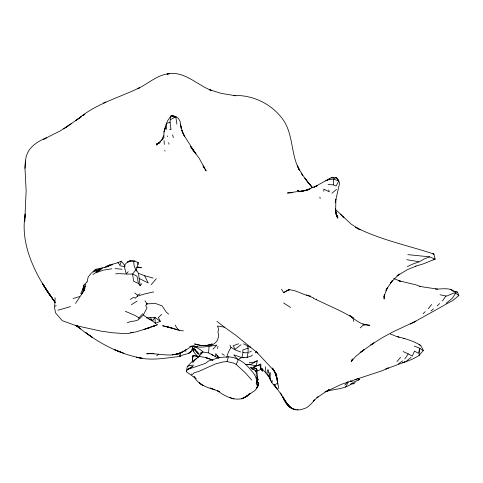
<?xml version="1.0" encoding="UTF-8"?>
<svg xmlns="http://www.w3.org/2000/svg" width="483" height="483" viewBox="0 0 483 483"><rect width="100%" height="100%" fill="white"/><g stroke="black" fill="none" stroke-linecap="round" stroke-linejoin="round"><path stroke-width="0.72" d="M55.128 297.721L54.585 307.852L55.587 312.936L62.331 320.706L75.903 325.608L101.255 331.181L112.714 332.769L123.31 333.512L128.291 333.566L132.934 332.298M252.5 355.047L250.484 356.436L247.368 357.16L246.928 357.782L248.087 352.844L248.141 348.134L247.64 346.323M166.333 129.462L166.472 123.521L170.058 122.199L170.523 116.584L171.133 115.6L173.832 115.781L175.033 116.596M163.87 137.957L163.972 131.986L165.621 126.292L163.972 131.986M196.551 358.38L192.542 361.387L192.675 355.923L193.26 355.53L205.637 357.462L212.834 360.185L205.637 357.462M277.357 379.119L277.272 381.298L277.399 379.131M256.884 383.146L256.98 380.966L258.713 383.194L258.598 385.392L255.115 390.403L245.587 396.839L249.288 394.025C240.401 404.03 226.135 397.346 217.435 390.771L219.542 391.659L210.262 387.958M327.921 180.044L325.904 180.799L331.187 177.774L336.271 177.496L338.8 181.004L336.059 186.033L333.324 184.844L333.614 179.048L336.271 177.496L338.432 180.262L337.279 179.634M384.335 294.678L384.106 299.037L383.985 296.139M71.623 123.431L60.574 130.694L43.748 139.213L46.302 137.921C39.358 140.571 32.79 144.677 28.575 150.95L26.287 155.985L25.424 161.038L24.977 168.295L26.142 190.791L24.754 221.184L24.856 219.735M24.977 168.295L25.424 161.038M269.683 377.628L269.991 372.562L270.16 379.638L269.683 377.628L271.796 382.735M384.293 294.672L384.142 296.84L385.428 292.469L387.734 287.433L385.875 290.277L392.613 280.249L390.324 283.08L399.266 274.012L396.96 275.926L407.489 269.617L416.111 266.097M217.773 357.963L208.602 352.856L209.006 347.174M24.959 218.28L25.273 213.927C20.328 241.259 32.289 268.017 46.748 290.494L53.933 300.746L42.57 283.666M256.708 378.871L256.823 377.416L258.145 379.638L257.668 380.9M192.542 361.387L192.844 355.597L198.839 356.659L197.698 357.517M402.689 362.594L408.014 360.982L413.75 358.513L419.069 355.566L419.818 348.309L414.251 346.021M180.57 352.765L180.177 356.394C165.766 357.939 150.925 361.139 136.568 357.227L142.666 358.38C117.743 354.063 95.199 341.197 75.934 325.198M142.733 313.763L138.917 317.844L138.712 319.613C135.246 321.72 130.7 320.742 127.216 322.831M217.555 348.557L217.948 346.371M193.961 376.299L196.195 378.805L186.341 371.699L187.265 366.645L192.669 360.988M249.735 362.528L249.56 362.854L253.792 362.172L257.27 360.759L256.25 365.836L253.34 367.225L256.624 368.801L257.572 371.01L260.651 369.362L262.734 371.095L262.36 369.64M83.112 289.353L84 285.006L87 281.921M248.141 348.134L242.732 350.006L242.949 352.626L241.886 357.661L234.183 354.927M256.322 370.25L256.624 368.801L251.872 367.605L253.738 369.833M164.474 131.346L166.098 124.107L167.849 120.418L170.251 116.904M128.17 271.694L126.274 273.861L124.288 266.562C125.58 260.343 133.405 260.639 138.096 262.39L136.454 269.635L134.045 271.79L133.966 272.503L132.565 273.964C127.029 274.555 121.299 273.227 115.642 273.843M87.031 282.012L88.208 276.958L91.414 272.98M215.122 356.484L215.853 353.604L218.195 357.879M423.168 350.773L423.108 349.819L420.717 345.454C413.116 340.666 404.048 338.311 395.486 336.174M271.832 382.524L272.388 380.544M191.286 373.951L192.156 374.669L194.522 372.508L198.03 371.747L215.14 364.055L222.585 362.009L227.058 361.574L228.417 356.828C237.781 357.348 245.835 363.258 251.269 370.564C254.764 374.12 257.463 378.744 256.183 383.828L257.554 386.044L256.654 388.229L258.713 383.194M84 285.006L82.551 290.054L82.991 288.9L80.746 293.525M226.756 357.498L228.23 352.457L230.959 347.428L229.986 345.218M75.553 303.427L83.487 291.418L85.72 284.185M83.487 291.418L85.153 286.377L83.269 291.654L84.271 289.8M124.97 265.765L121.311 261.176L120.001 265.076L117.876 262.631C113.27 264.394 108.228 264.461 104.201 267.757M191.304 350.893L190.707 352.264L188.618 353.701M191.902 349.529L192.5 348.165M251.643 380.03L245.859 373.347L236.187 364.399L238.572 359.37M186.341 371.699L187.416 369.519L192.874 366.283L187.332 369.67M352.161 359.75L351.298 361.507L352.662 358.845M162.258 138.549L163.646 135.723M345.695 387.149L348.249 382.035M352.415 359.322L351.449 361.206L355.85 356.297L364.067 349.752L360.064 352.56L373.975 342.87L370.811 344.934L382.367 337.635L393.675 331.519L415.905 321.171L410.278 324.087M276.524 383.484L274.718 385.651L281.849 395.233L280.406 393.053L284.445 399.67L282.47 396.277C285.332 405.177 293.199 412.772 303.119 408.956C310.044 407.417 312.954 400.606 318.249 396.766L316.884 397.702L329.026 389.594L326.085 391.556L341.59 384.263L356.937 379.095M170.276 119.76L175.921 116.753L178.336 118.275L180.111 121.462L181.427 128.75L181.101 128.224M313.956 400.335L313.268 401.548L314.403 399.604M81.349 294.6L84.942 288.568L81.868 293.592M192.626 346.83L193.224 345.852M148.619 318.846L152.676 320.748L154.862 317.253L160.314 321.328L155.345 323.35C151.885 319.74 146.778 318.442 143.288 314.807M256.606 351.207L255.217 352.892M192.952 357.003L193.653 355.935M94.994 271.44L96.515 269.158L105.855 267.111M355.21 382.21L354.474 383.291L350.453 384.142M404.82 358.881L408.244 353.864L412.247 356.128L414.486 351.093L418.459 353.357L419.818 348.309L423.223 350.561L419.069 355.566M248.606 394.804L249.439 393.603M442.416 301.012L445.918 295.994L446.389 296.157L454.207 292.927L455.608 293.284L458.85 295.536L452.806 300.504L444.855 304.797M138.47 283.527L133.664 281.251L132.565 273.964L136.979 276.234L138.47 283.527L140.191 285.749L141.706 283.666M159.619 142.394L156.528 144.025L159.185 142.986L163.133 137.915M428.222 308.722L431.699 304.447M168.664 314.113L166.327 312.211L162.155 305.926L154.952 303.276L147.055 303.946L145.685 305.618L147.019 307.834L143.294 315.043L139.382 318.913M192.675 362.757L195.482 359.437L198.839 356.659M396.929 361.622L400.57 357.335M151.233 284.644L156.299 278.703M344.844 385.12L347.754 381.787M201.006 354.033L202.872 352.065L202.769 351.382L195.923 346.999L193.369 348.285M212.985 349.161L216.855 345.079L208.825 346.389M159.161 143.01L160.567 141.549M161.461 140.438L163.308 138.591M93.684 271.983L96.515 269.158L95.296 269.472L91.927 272.684M146.349 304.381L147.4 303.342M250.079 393.277L248.648 394.689L250.206 393.391M437.151 305.993L439.645 303.553M161.714 314.312L158.352 317.591L160.314 321.328M423.096 313.709L425.185 311.668M134.956 298.494L137.649 295.922M360.221 327.891L363.053 325.24L365.402 324.944M160.851 141.09L156.365 145.069L159.837 142.256M108.433 265.904L109.484 264.974M186.052 349.589L181.572 352.662L177.291 353.973L183.878 351.207L181.837 352.167M184.699 350.767L184.403 351.02L191.962 346.063M446.177 303.27L452.275 298.301L455.608 293.284L454.859 291.762C449.359 287.113 441.891 289.281 435.334 289.057M331.942 193.23L336.536 189.396M156.703 355.82L158.798 354.087M406.517 361.103L411.051 357.372M430.933 310.961L433.523 308.842M241.017 344.723L235.143 349.221L233.126 345.762L238.548 343.799M200.065 353.423L202.769 351.382M78.373 118.673L75.698 120.629L81.259 116.747L78.675 118.48C96.485 103.525 119.144 97.644 139.647 87.707L137.74 88.679C148.203 83.758 157.162 74.744 169.128 73.724L167.106 74.092C184.065 70.186 197.004 85.123 211.729 90.575L209.477 89.693L221.196 93.37L235.758 95.773L233.531 95.489C252.983 94.74 272.068 104.05 283.267 119.965C293.513 134.92 290.718 154.355 299.345 169.986L297.468 165.844L299.345 169.986M199.099 355.923L202.872 352.065L208.602 352.856M84.893 114.163L82.81 115.672L83.939 114.863M98.792 269.309L96.057 271.464L99.57 268.898L96.896 270.77M398.421 363.844L402.568 360.867M101.919 268.596L92.959 274.495M130.404 299.448L132.632 297.872L134.636 297.323M78.083 118.884L66.334 127.132M64.378 128.387L63.69 128.852L68.592 125.58M100.893 269.514L96.093 272.738L103.308 270.154L111.766 268.789M131.382 304.701L137.118 301.084M237.98 359.75L241.132 357.758M281.565 289.196L283.593 292.613L286.099 291.086M195.923 346.999L197.704 345.955M407.284 266.628L413.255 263.857L419.395 261.756L424.328 258.894L429.629 256.853L435.135 259.142L433.927 254.052C407.718 245.358 380.32 239.888 355.554 227.245L360.052 229.775L351.177 224.124L335.492 209.429M257.27 360.759L250.188 364.713L245.738 364.484M104.25 102.746L103.767 103.006L105.807 101.967M109.013 265.638L106.351 267.063L109.931 265.191L107.371 266.507L112.793 264.581M187.265 366.645L189.354 365.571L193.816 365.124M249.445 352.125L251.311 351.171M412.929 322.704L444.432 305.159M55.086 306.258L56.245 305.679M283.593 292.613L289.19 289.83C296.87 289.957 303.149 295.336 310.714 296.103M140.046 293.839L137.371 295.167L134.793 292.927M100.621 268.934L102.487 268.023M289.311 289.45L286.739 290.681L289.19 289.83M180.479 352.807C169.708 357.637 157.814 352.844 146.597 353.804L154.011 353.453L151.68 353.659L152.984 353.29M117.876 262.631L121.311 261.176M187.416 369.519L205.523 363.355L208.227 361.175L219.24 357.48L228.417 356.828M317.295 185.81L313.962 187.193L328.609 179.175L329.949 178.855M79.502 296.598L73.09 298.524M157.041 143.801L159.088 143.01M253.34 367.225L259.963 364.647L260.651 369.362M310.152 188.859L304.731 190.797L317.253 185.653M129.263 261.351L127.494 262.015L130.102 260.476L135.041 260.862M57.888 310.249L70.56 306.59M259.963 364.647L256.25 365.836L250.188 364.713L245.636 364.472M296.894 409.65L297.969 409.306M358.175 380L359.412 379.614L358.646 378.334M144.031 329.358L149.386 327.764L135.723 332.008L130.567 332.66M354.987 379.692L382.771 370.533L388.326 367.943L385.814 369.018L405.086 361.936L402.653 362.594M415.513 266.163L422.915 264.008L435.135 259.142L433.209 259.492M190.266 346.438L191.431 346.094M198.501 356.629L199.708 356.273M137.281 296.17L145.546 293.7L153.672 291.907M145.709 328.851L154.801 325.844L149.694 327.341M325.041 391.858C333.801 388.743 344.005 389.521 351.648 383.737L353.502 383.907M129.849 261.128L130.446 260.965M147.75 327.921L149.905 327.396M303.747 190.749L298.579 191.757L305.238 190.507L287.367 193.019L292.402 192.711M306.723 190.085L309.47 189.499M175.015 354.299L172.28 354.866L179.121 353.447L176.386 354.015M309.627 189.439L302.72 190.984L305.238 190.507M433.233 254.185L433.927 254.052L432.84 253.798M146.524 317.929L154.862 317.253L155.345 323.35M329.261 179.61L333.614 179.048L338.8 181.004L339.609 183.22L335.202 202.455L335.896 199.213L335.552 213.721L335.522 208.674L336.434 215.955L335.631 210.872L337.514 218.171L336.023 213.075L337.907 217.857L335.939 213.383M262.764 368.644L260.959 368.873L260.85 363.802M183.425 330.825C177.913 330.891 172.733 327.981 167.378 326.816L172.135 328.114L162.584 325.729L177.207 329.551M189.686 346.613L194.812 346.094L192.989 346.184C202.794 348.708 221.884 346.559 217.924 331.984L218.443 330.475L218.407 328.277L217.392 326.061L224.347 327.112L235.65 335.148L257.729 353.085M169.66 129.233L171.006 129.426M115.141 268.608L122.072 269.248M246.179 357.631L241.886 357.661L244.042 357.71M331.187 177.774L333.656 177.853M242.949 352.626L248.087 352.844M403.474 338.529L404.893 338.601M328.054 184.5L333.324 184.844M170.523 116.584L175.915 116.995M136.665 267.371L141.447 267.697L137.377 266.924M429.629 256.853L407.815 254.626M362.86 324.027L369.912 325.331C361.67 325.282 355.458 320.078 349.36 315.266L353.188 317.892C340.539 310.376 326.906 304.858 313.654 298.391M419.522 286.395L437.604 289.136M454.859 291.762L457.516 292.143L458.85 295.536M418.622 261.653L406.795 259.703M227.058 361.574L233.543 363.113L236.187 364.399M136.568 357.227L141.169 358.102M125.175 266.779L119.742 265.716M440.067 294.787L445.918 295.994M153.081 278.021L144.568 275.684L138.536 273.384L135.795 269.073M453.404 291.225L457.516 292.143M290.965 408.105L292.921 408.546M206.12 357.939L208.173 358.428M171.133 115.6L175.921 116.753M214.899 389.823C206.966 387.541 198.531 384.794 194.287 376.994M229.286 397.418L233.971 399.03M420.367 286.431L415.688 284.765L398.729 280.72L400.872 281.42L393.639 278.468M390.33 334.025L394.991 335.751M240.697 351.98L235.336 349.982L230.959 347.428M116.717 350.592L123.908 353.315M119.971 351.823L114.193 349.589L121.372 352.355M316.293 299.152L316.637 299.285M210.787 388.169L212.375 388.803M138.536 273.384L139.158 278.468L148.245 283.008L144.568 275.684M125.326 311.293L135.3 315.586L138.917 317.844M313.805 298.077L306.542 294.956M419.135 344.753L420.717 345.454M403.142 351.588L408.244 353.864M291.792 407.912L288.586 406.366L293.054 409.047L295.644 409.765L293.718 408.835M243.559 343.854L250.586 347.392L249.53 346.534M216.933 321.334L224.347 327.112M350.302 380.761L353.151 382.385L359.412 379.614L357.16 378.322M221.914 353.785L224.384 355.265M290.621 307.478L283.593 302.968M192.149 348.02L195.712 350.181L194.027 348.853L197.855 353.031L194.027 348.853M76.193 325.373L80.637 328.893L76.115 325.355M218.612 358.41L217.67 356.52L219.33 357.855M76.079 325.307L78.276 327.082L76.079 325.313M450.379 289.166L452.716 291.074M211.566 354.208L213.208 355.554M179.422 330.348L177.11 328.325L175.063 325.011M397.612 336.301L399 337.532M198.241 353.327L192.457 347.863M256.944 352.421L274.259 370.938L272.635 369.09L276.85 375.152L273.933 370.407M252.712 369.513L250.568 367.406L255.018 370.147L256.618 371.675L256.068 374.536L258.145 379.638M342.713 216.493L343.938 217.773L340.473 214.126M217.67 356.52L218.564 357.474M198.332 353.315L196.267 351.087L199.992 355.923M197.475 356.303L194.577 353.049L192.385 348.913M233.923 355.09L237.533 359.231M272.007 382.947L277.17 389.008L274.03 384.214L274.718 385.651M262.734 371.095L260.959 368.873L262.879 369.652L266.707 374.035L265.813 371.819L265.342 366.742M304.93 178.312L312.477 187.706L307.043 181.185L312.302 187.44M270.335 379.982L271.633 381.661M150.062 317.373L152.676 320.748M192.071 148.734L199.183 158.279L206.156 170.976L203.584 166.895M304.906 178.275L307.085 181.113M194.214 151.584L195.923 153.829L190.459 146.476L195.555 153.359L184.011 135.385L181.753 130.356L184.748 136.647L182.93 133.169L180.449 124.982M191.95 148.571L195.923 153.829M55.189 302.485L48.723 293.398M52.273 298.5L55.225 302.527M306.614 180.503L301.283 173.149L302.449 174.912M203.627 166.75L204.496 167.963M266.96 374.186L268.874 376.939L268.687 375.484M48.409 292.933L43.989 286.051L49.556 294.612M286.866 403.655L288.786 406.517L284.191 398.988L285.278 400.824M45.348 288.273L50.244 295.62M178.71 354.172L180.177 356.394L182.882 354.987L187.821 353.647L191.769 350.839L192.572 347.977L192.415 345.822M144.978 300.77L147.055 303.946M286.413 402.943L285.326 401.21L288.556 406.33L286.371 402.659M273.203 369.223L272.472 368.034L273.149 369.145M276.85 375.152L273.831 370.256L276.765 377.73L275.914 374.687L278.824 388.592M298.458 168.036L302.75 175.371M218.437 357.486L217.03 355.059M282.47 396.277L283.153 397.449M256.014 371.94L255.018 370.147L255.688 371.391M192.614 349.33L193.58 351.117L192.608 349.257M135.88 269.846L136.514 271.156M268.874 376.939L267.908 374.73L267.932 369.658L268.313 372.574M135.409 269.079L134.069 265.547L133.652 261.273M328.663 189.964L329.352 191.86L323.815 189.143L323.858 191.292M172.606 134.896L173.337 137.589M352.644 317.108L353.804 321.412M180.455 125.109L181.427 128.75M256.823 377.416L257.493 380.302M175.812 116.94L176.911 124.107M257.481 376.758L256.624 368.801M168.718 142.636L168.972 144.218M277.906 384.178L276.759 376.897L277.713 381.981L277.683 381.075M319.903 196.992L320.126 198.549M167.372 135.934L167.474 136.665M139.158 278.468L140.191 285.749M170.058 122.199L170.94 129.148M138.096 262.39L138.367 264.593M256.98 380.966L257.554 386.044M258.308 382.512L258.598 385.392M185.677 349.958L185.804 351.413M164.854 150.255L164.926 151.167M164.105 140.668L164.292 144.459M277.477 379.107L277.477 379.632M247.405 395.867L241.572 398.813L247.405 395.867M157.319 324.727L152.96 326.309L157.319 324.727M209.821 344.62L205.975 345.683L200.819 345.448L194.48 343.944L201.767 345.641L200.819 345.448L206.784 345.659L205.975 345.683L212.152 343.987L209.821 344.62M299.4 191.401L297.492 190.23L299.357 191.425M202.993 385.597L199.262 382.898L202.993 385.597M92.525 337.526L85.883 332.709L92.525 337.526M290.651 407.441L285.658 401.886L290.651 407.441M203.923 167.148L203.083 166.025L203.923 167.148M51.941 297.842L46.748 290.494L51.941 297.842M46.652 290.349L42.341 283.153L46.652 290.349"/></g></svg>
